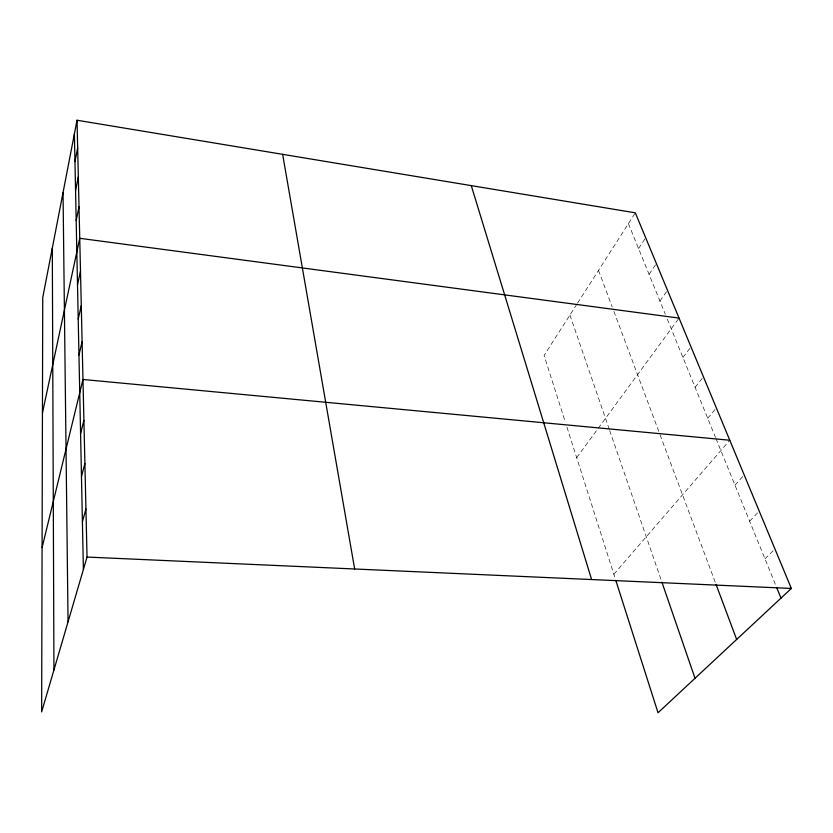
<?xml version="1.0" encoding="UTF-8"?>
<svg xmlns="http://www.w3.org/2000/svg" width="833" height="833" viewBox="0 0 833 833"><rect width="100%" height="100%" fill="white"/><g stroke="black" fill="none" stroke-linecap="round" stroke-linejoin="round"><path stroke-width="0.62" stroke-dasharray="4.17 3.12" d="M576.894 304.16L544.084 355.462L565.388 422.248M577.592 303.077L635.319 212.832M638.557 248.536L645.669 237.759M649.063 274.317L656.394 263.572M659.944 301.036L667.514 290.332M576.686 457.681L679.041 318.091M682.935 357.482L691.005 346.892M695.097 387.324L703.437 376.808M707.727 418.322L716.349 407.899M613.859 574.239L729.781 440.24M734.945 485.139L744.202 474.945M749.638 521.187L759.238 511.15M764.965 558.818L774.94 548.947M628.405 223.629L665.338 314.291M667.306 319.112L715.505 437.429M715.995 438.616L776.127 586.213M598.521 270.361L612.14 306.763M613.89 311.417L659.215 432.556M660.1 434.909L715.599 583.225M569.928 315.072L609.287 429.359M609.704 430.578L661.464 580.861M566.961 427.194L615.4 579.091"/><path stroke-width="1.25" d="M77.032 120.233L42.743 297.579L41.65 711.903L87.038 557.058L77.032 120.233L635.319 212.832L791.35 588.452L658.028 712.767L615.785 580.299M74.96 161.592L77.667 147.899M75.553 190.434L78.323 176.752M76.178 220.516L79.02 206.855M42.441 412.981L79.739 238.3L679.041 318.091M77.511 284.74L80.489 271.183M78.219 319.081L81.28 305.586M78.958 355.045L82.103 341.645M42.087 547.583L82.967 379.473L729.781 440.24M80.582 433.535L83.904 420.426M81.478 476.476L84.893 463.554M82.405 521.718L85.934 509.025M87.038 557.058L791.35 588.452M776.606 587.4L780.979 598.115M716.047 584.412L736.643 639.452M661.881 582.059L695.014 678.281M471.27 185.624L591.607 579.549M282.637 154.334L354.66 568.991M74.387 133.926L83.394 569.47M63.037 192.631L68.056 621.824M52.312 248.078L53.947 669.951"/></g></svg>
